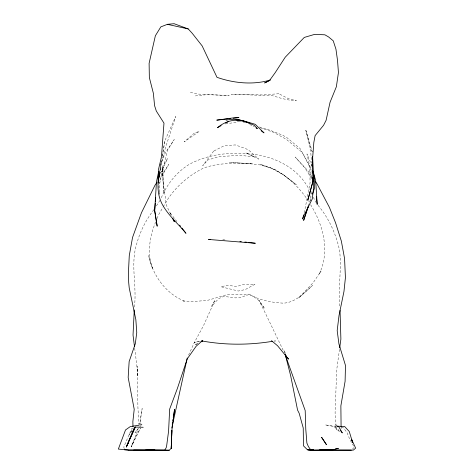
<?xml version="1.0" encoding="UTF-8"?>
<svg xmlns="http://www.w3.org/2000/svg" width="474" height="474" viewBox="0 0 474 474"><rect width="100%" height="100%" fill="white"/><g stroke="black" fill="none" stroke-linecap="round" stroke-linejoin="round"><path stroke-width="0.36" stroke-dasharray="2.37 1.78" d="M134.403 306.974C137.069 285.763 130.172 264.214 136.808 243.452C140.245 231.075 146.193 219.569 154.056 209.437M311.199 191.709L310.328 199.785L308.544 205.283M339.491 349.362L336.7 369.868L335.094 412.925L336.392 429.924L334.603 424.503L337.322 425.539M159.987 170.818L162.203 157.131M162.315 156.414L164.869 140.695L175.73 116.468L165.497 147.497L159.815 169.905L161.302 161.699M162.286 155.905L164.869 140.695M304.278 212.796L310.085 182.834L309.747 166.439L306.968 153.949L310.968 163.494M158.719 184.38L160.562 178.26L168.821 164.33L160.662 176.684M310.18 201.012L311.584 196.852M137.365 431.263L131.156 446.952L140.464 428.206M155.703 221.909C149.583 236.55 146.792 254.005 152.741 269.108L148.64 255.682C152.782 275.37 165.912 294.01 185.103 301.351L183.325 301.014L194.18 301.547L207.879 300.261L227.858 294.407L248.465 294.662L240.3 297.565L235.614 297.891L223.675 296.386L218.532 298.75L211.445 306.346L215.072 299.983L203.387 325.911L194.37 342.477L188.148 356.021M157.072 218.467L158.446 215.03L162.89 207.446M160.496 173.241L162.908 167.269L159.495 184.742L159.803 194.204M159.975 165.657L165.539 152.45L174.219 139.581L167.387 150.4L162.778 171.037L162.908 180.073L164.111 193.416L162.778 171.037L162.991 167.429L162.908 180.073L166.415 205.343L171.481 215.794M139.445 424.325L139.741 423.661L139.32 424.574M133.372 442.337L131.156 446.952L135.511 437.2L140.411 428.2M160.544 173.259L167.725 158.346L159.91 170.557M159.963 200.378L155.685 207.067M161.32 197.759C167.174 183.9 176.921 171.641 189.967 163.945C209.472 153.718 231.952 151.704 253.554 154.299C276.158 157.149 298.786 168.667 309.214 189.754M131.962 430.031L129.129 435.037L132.252 430.463M163.263 206.812C172.003 190.038 186.531 176.559 203.387 168.146C219.059 162.446 235.91 163.169 252.31 163.702L229.535 162.464L246.859 163.388L260.516 164.964L274.091 169.011L283.44 174.799L296.327 184.682L283.44 174.799L271.27 168.14L260.078 164.419C279.571 168.863 295.569 182.614 306.826 198.695M138.586 428.022L135.001 432.732L139.22 427.643M139.688 427.08L142.028 424.248L139.818 423.762L139.806 423.401L142.153 408.499L139.818 423.762L140.18 423.934M352.366 449.198L354.315 447.308L349.723 439.274L347.069 432.655L343.437 427.88L341.399 427.098M197.682 343.413L194.696 345.167L197.818 343.472M133.016 428.052L131.725 428.591L124.277 445.803L123.821 447.059L124.496 449.773M140.097 425.065L142.028 424.248L140.067 424.147L140.458 424.011M199.915 341.316L194.127 342.424L199.815 341.357M225.488 123.957L237.67 122.019M274.091 341.132L275.536 340.966L273.51 340.794M195.371 95.908L207.174 94.64L229.173 95.552L197.717 94.065L188.901 92.009M222.81 239.737L224.949 239.957M243.334 122.085L246.119 122.932M259.319 126.955L269.742 130.137L282.877 135.303L286.954 137.679L300.125 148.611L311.673 169.514M260.41 127.802L273.462 132.264L286.266 139.297L302.216 152.391L309.996 167.381L311.696 178.645M249.703 124.407L254.183 126.896M176.915 221.607L169.668 212.245L170.913 214.763M318.024 205.295C328.903 218.289 336.03 233.812 339.55 250.349C341.849 268.942 337.968 287.511 339.828 306.097M311.631 176.186L307.525 170.344L295.183 157.024L304.77 167.737L311.768 178.805M307.205 199.293L309.101 202.291M310.612 204.691C323.268 225.008 330.254 251.504 319.186 274.061L321.011 271.146L313.433 282.356L298.478 298.205L312.496 285.455C304.077 293.027 295.675 302.406 283.588 303.164C271.549 302.519 259.337 300.309 248.838 294.093L254.473 297.074L258.638 300.261L264.646 308.58L259.005 300.445C267.49 317.207 275.412 334.265 283.636 351.175M310.914 192.894L311.596 194.15M313.29 197.291L316.354 202.943M285.413 353.598L284.157 350.215L284.874 353.029M312.212 151.917L305.872 130.439L310.754 151.976L311.548 162.837M305.872 130.439L312.212 151.929M134.669 348.117L137.211 368.399L137.709 376.445L137.093 366.337L137.928 407.557L138.87 424.485M159.347 191.97L159.584 194.18M158.76 186.152L159.027 189.031M341.096 427.258L341.114 428.733M213.661 151.105L202.73 165.639L208.151 159.874L219.107 156.621L240.028 155.306L254.686 156.947L245.905 152.918L258.768 159.116L249.721 151.01L246.071 148.753L235.282 144.914L223.787 145.939L213.661 151.105M194.376 133.081L184.22 141.88L199.299 131.357L194.376 133.081M254.923 284.252L245.259 289.573L238.339 291.03L220.819 286.693L227.68 285.384L236.787 286.438L242.984 284.631L251.576 284.726L254.923 284.252M278.902 93.739L262.039 94.936L231.431 94.213L272.799 95.795L282.22 98.604L290.479 100.298L296.41 100.458L288.429 98.657L278.902 93.739M336.226 426.683L325.277 424.87L333.951 426.493L339.888 432.057L336.226 426.683"/><path stroke-width="0.71" d="M312.04 164.259L312.022 166.042L313.835 142.384L315.115 135.623L323.582 125.272L326.094 120.331L330.052 102.283L336.368 86.73L338.442 72.552L337.518 60.405L335.936 49.118L333.234 40.811L328.583 36.948L324.897 34.809L314.671 34.365L304.278 37.428L285.235 57.206L275.198 72.67L269.516 80.556L264.622 82.968L270.245 80.017C253.234 85.16 233.7 83.211 216.985 77.315L202.155 45.901L192.183 33.245L188.243 28.938L174.082 23.7L167.405 24.328L160.822 26.888L155.365 35.757L149.109 63.32L149.351 77.546L153.363 93.26L154.589 105.684L156.319 111.07L163.98 123.145L161.468 156.864L158.565 169.165L159.548 177.169M171.31 446.135L171.233 448.28L169.265 450.229L133.733 450.063M171.363 444.707L171.872 430.433L174.58 409.299L173.247 417.938M134.261 309.931L133.034 335.077L134.486 346.666M155.247 203.346L154.672 210.575L157.155 226.092L154.672 210.575L156.467 181.874L158.346 172.998L159.128 171.778M155.365 201.9L155.709 197.563M339.692 347.898L340.889 339.106L340.048 310.434M181.892 228.035L185.968 233.303C178.07 223.651 168.347 215.51 162.304 204.418C157.066 194.636 157.291 183.438 159.412 172.832M159.009 171.221L158.026 178.218L158.429 182.543M172.246 424.426L172.471 422.98M172.803 420.823L173.028 419.383M158.002 183.065L159.542 173.567M313.077 180.89L307.851 199.998L313.077 180.89L312.141 164.496M187.26 357.959L171.789 428.022M303.739 214.841L302.655 218.923L303.437 216.452L312.253 198.979L313.344 190.151L313.433 173.164L312.597 156.29M308.1 206.658L303.644 220.404L308.544 205.858M312.514 194.085L314.618 187.846L314.487 178.408L313.089 171.238M143.195 427.287L135.303 427.056L134.266 427.72L126.327 446.952L128.247 442.953M156.58 182.857L154.951 185.328L141.471 212.749L132.542 237.474L129.272 255.652L128.46 271.857L128.685 282.409L129.224 287.973L135.848 319.642L136.755 332.624L135.286 343.81L129.147 361.52L128.17 377.47L134.213 409.311L132.862 421.635L132.987 426.707M201.266 341.31L202.457 340.61L196.129 346.251L187.26 358.818L177.448 388.271L169.662 409.098L168.59 431.097L166.7 445.483L166.226 447.628L164.739 450.164L128.187 450.087L118.352 449.074L125.509 429.959L130.314 426.57L139.16 425.202M221.186 125.616L217.418 127.725C224.889 121.463 233.641 118.814 243.31 120.858L254.165 125.272L257.382 128.673L256.102 127.962M225.583 123.151L228.723 121.391M200.94 341.778L202.813 340.765L201.948 340.96C225.31 345.22 249.235 345.161 272.651 341.292M226.134 120.23C235.993 117.617 245.852 121.628 255.213 124.307L264.024 132.88L261.127 130.788M329.495 449.589L328.121 449.785L333.228 449.725L338.43 448.321L335.681 448.712M227.484 118.903L216.754 120.147L232.764 117.961L238.932 117.576L233.208 118.239M228.918 118.737L230.346 118.571M328.381 450.051L312.603 450.264L307.365 449.708L303.461 445.815L303.23 427.986L299.171 413.269L297.577 410.117L290.633 375.556L285.235 354.439M351.388 450.14L308.681 450.128L307.365 449.708L310.991 449.814M134.266 427.72L135.641 427.649M330.295 450.075L319.695 450.069M237.474 121.071L243.31 120.858L244.59 121.569M236.011 119.993L239.542 119.904L249.206 123.015M146.519 450.217L154.957 450.022L145.056 450.17M169.265 450.229L128.187 450.087M210.64 239.465L208.489 239.441L255.338 243.257L248.34 242.427M319.209 450.057L353.296 450.14L355.648 448.143L351.56 439.279L352.686 442.746L349.249 431.488L344.651 426.535L337.364 426.173M124.496 449.773L128.039 449.891M313.344 449.63L310.44 449.524L308.313 446.389L306.891 443.095L305.783 429.26L305.191 410.561L285.318 355.115M324.963 450.063L330.769 450.282L313.995 450.3L310.44 449.524L313.379 449.761M239.903 241.467L241.325 241.61M337.292 426.588L338.809 426.76L342.311 432.922L340.486 430.623M244.839 242.013L246.936 242.261M167.405 24.328L188.243 28.938M271.489 340.628L277.598 345.795L288.512 359.096L287.22 357.349M179.628 225.114L180.535 226.282M285.502 355.014L286.361 356.181M315.323 181.441L316.964 183.776L329.43 207.393L335.539 222.733L341.363 241.142L344.568 258.543L345.428 277.58L343.97 291.445L339.005 315.566L337.186 330.639L338.934 343.934L345.487 365.466L345.096 381.286L340.871 405.845L341.09 426.517M172.773 218.532L174.325 221.672L173.063 219.059M285.129 354.469L286.628 357.763M313.427 172.684L315.666 180.529L317.189 204.413L316.425 196.491M312.129 170.8L312.283 172.974M312.603 177.317L312.917 181.661M171.872 430.433L171.233 448.28L171.872 430.433M130.688 437.182L126.327 446.952L135.303 427.056L130.688 437.182M326.355 444.541L321.633 437.36L326.355 444.541"/></g></svg>
